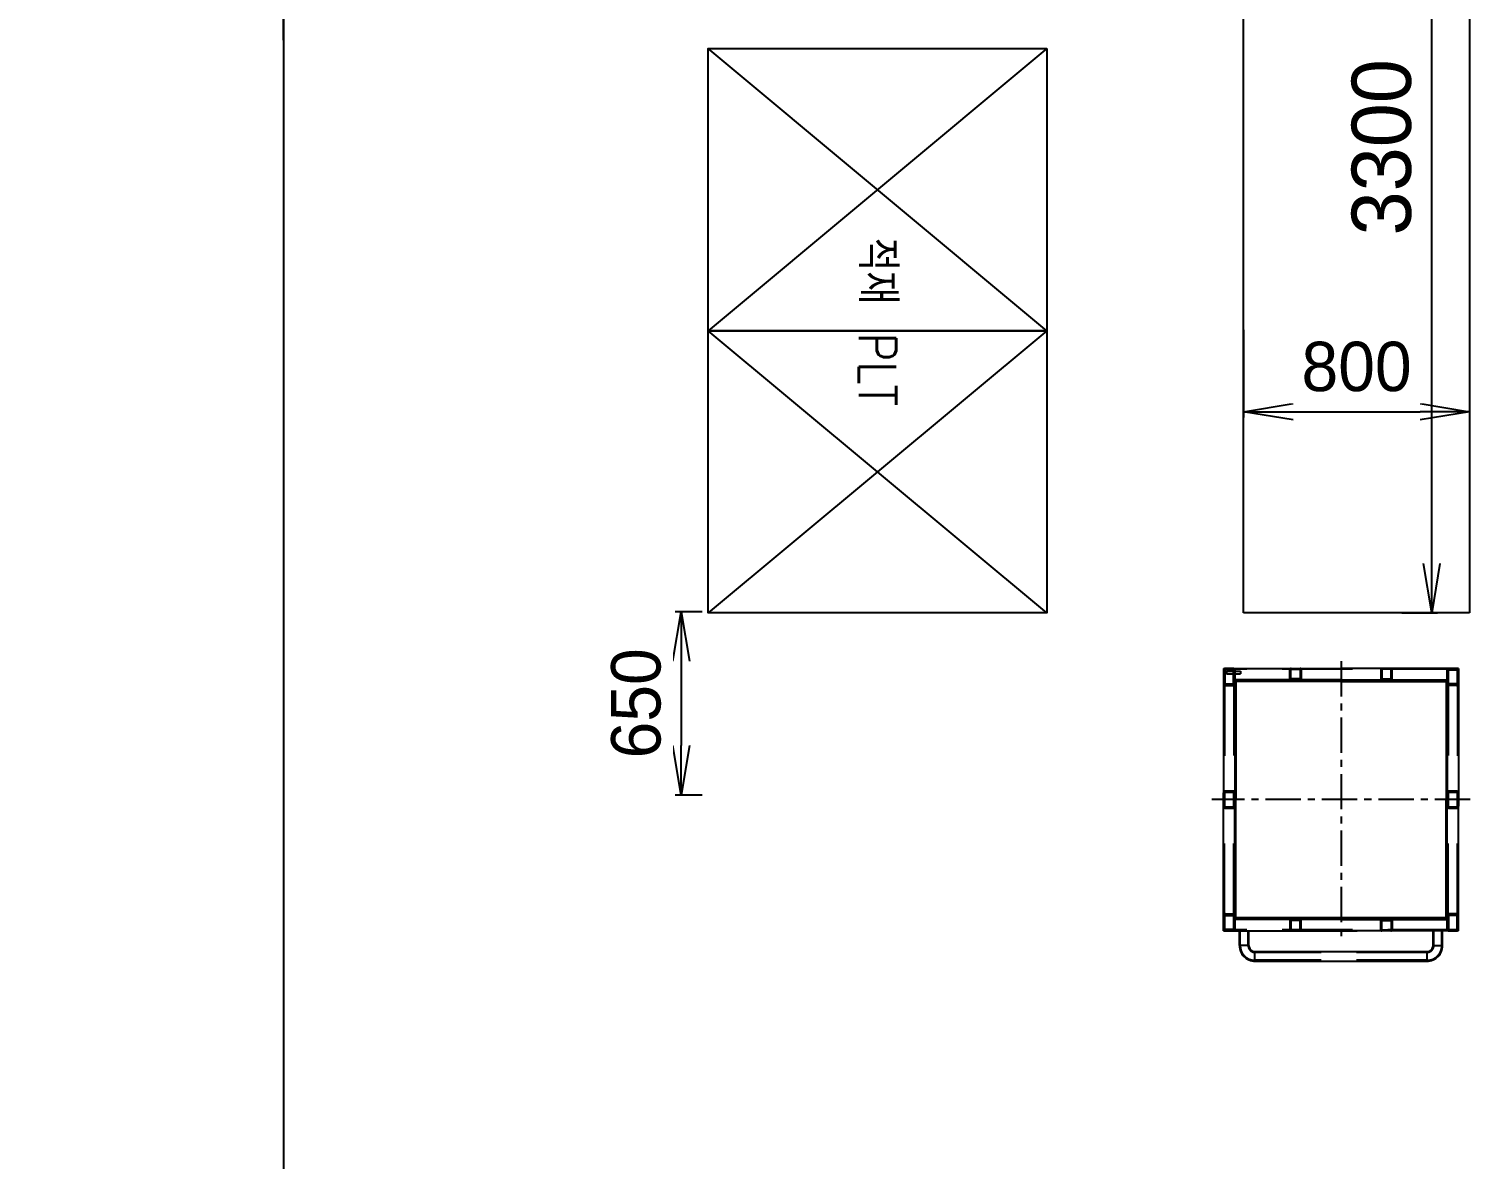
# Model space of a CAD drawing. Header units: millimetres. Extents: x 10462777 to 22643323, y 453826 to 1389191.
# Drawn here: x 11274936 to 11280042, y 575856 to 579861 of the extents above; entities that cross this region are included whole.
import ezdxf

# ---------------------------------------------------------------- set-up
doc = ezdxf.new("R2010")
doc.units = ezdxf.units.MM
doc.header["$LTSCALE"] = 200
doc.header["$MEASUREMENT"] = 0
doc.header["$PDMODE"] = 35
doc.header["$PDSIZE"] = -5
for name, pattern in [('CENTER', [2, 1.25, -0.25, 0.25, -0.25]), ('HIDDEN', [3.75, 2.5, -1.25]), ('STRICHPUNKT2', [18.5, 10, -4, 0.5, -4])]:
    doc.linetypes.add(name, pattern=pattern)
doc.layers.get('0').update_dxf_attribs({"linetype": 'CONTINUOUS'})
doc.layers.get('DEFPOINTS').update_dxf_attribs({"linetype": 'CONTINUOUS'})
for name, color, linetype in [('1 Center', 1, 'CENTER'), ('3 Hidden', 3, 'HIDDEN'), ('7', 7, 'CONTINUOUS'), ('TEXT', 7, 'CONTINUOUS')]:
    doc.layers.add(name, color=color, linetype=linetype)
doc.layers.add('AM_5', color=3, linetype='CONTINUOUS', lineweight=15)
doc.styles.add('ABB', font='txt.shx ', dxfattribs={"width": 0.8, "bigfont": ' whgtxt.shx'})
doc.styles.get("Standard").update_dxf_attribs({"font": 'SYMBOL'})
doc.styles.add('굴림', font='txt.shx ', dxfattribs={"bigfont": ' whgtxt.shx'})
doc.dimstyles.new('200$0', dxfattribs={"dimscale": 200, "dimtxt": 7, "dimasz": 1, "dimexe": 2, "dimexo": 2, "dimgap": 1, "dimtad": 1, "dimdec": 0, "dimdsep": 46, "dimlunit": 6, "dimtxsty": '굴림', "dimblk": 'DIMDOT', "dimcen": 1, "dimclrd": 4, "dimclre": 4, "dimclrt": 4, "dimadec": 0, "dimazin": 0, "dimtfac": 1, "dimtdec": 0, "dimtmove": 2, "dimatfit": 3, "dimldrblk": 'DIMDOT', "dimfxl": 1, "dimtolj": 1, "dimtzin": 0, "dimlwd": -1, "dimarcsym": 0})
doc.dimstyles.new('DS ROBOTEC', dxfattribs={"dimscale": 0, "dimtxt": 2.5, "dimasz": 2.5, "dimexe": 0.3, "dimexo": 0.3, "dimgap": 0.5, "dimtad": 1, "dimzin": 9, "dimdsep": 46, "dimtxsty": 'Standard', "dimblk": 'OPEN', "dimcen": 0, "dimclrd": 4, "dimclre": 4, "dimclrt": 110, "dimazin": 2, "dimtm": 1.5, "dimtfac": 1, "dimtmove": 0, "dimatfit": 3, "dimldrblk": 'OPEN', "dimfxl": 1, "dimtfill": 1, "dimtolj": 1, "dimlwd": -1, "dimlwe": -1, "dimarcsym": 0})

# ---------------------------------------------------------------- blocks, each defined once
blk = doc.blocks.new('A$C0CF62632')
at = {"color": 4}
for p, q in [((25.9, 873.6), (25.9, 457.6)), ((25.9, 873.6), (490.9, 873.6)), ((955.9, 873.6), (490.9, 873.6)), ((955.9, 873.6), (955.9, 457.6)), ((25.9, 833.6), (490.9, 833.6)), ((65.9, 457.6), (65.9, 833.6)), ((65.9, 830.6), (65.9, 833.6)), ((68.9, 457.6), (68.9, 833.6)), ((71.9, 457.6), (71.9, 833.6)), ((71.9, 830.6), (490.9, 830.6)), ((955.9, 833.6), (490.9, 833.6)), ((909.9, 830.6), (490.9, 830.6)), ((909.9, 833.6), (909.9, 81.6)), ((912.9, 833.6), (912.9, 81.6)), ((915.9, 457.6), (915.9, 833.6)), ((915.9, 830.6), (915.9, 833.6)), ((1007.8, 817.6), (955.9, 817.6)), ((1007.8, 783.6), (1007.8, 817.6)), ((1007.8, 783.6), (955.9, 783.6)), ((1028.9, 152.1), (1028.9, 763)), ((1062.9, 762.5), (1028.9, 762.5)), ((1062.9, 152.7), (1062.9, 762.5)), ((25.9, 41.6), (25.9, 457.6)), ((65.9, 457.6), (65.9, 81.6)), ((68.9, 457.6), (68.9, 81.6)), ((71.9, 457.6), (71.9, 81.6)), ((915.9, 457.6), (915.9, 81.6)), ((955.9, 41.6), (955.9, 457.6)), ((1007.8, 131.6), (955.9, 131.6)), ((1007.8, 131.6), (1007.8, 97.6)), ((1062.9, 152.7), (1028.9, 152.7)), ((25.9, 81.6), (490.9, 81.6)), ((65.9, 84.6), (65.9, 81.6)), ((71.9, 84.6), (490.9, 84.6)), ((909.9, 84.6), (490.9, 84.6)), ((955.9, 81.6), (490.9, 81.6)), ((915.9, 84.6), (915.9, 81.6)), ((1007.8, 97.6), (955.9, 97.6)), ((25.9, 41.6), (490.9, 41.6)), ((955.9, 41.6), (490.9, 41.6))]:
    blk.add_line(p, q, dxfattribs=at)
at = {"color": 0}
for q in [(955.9, 514.9), (955.9, 400.3)]:
    blk.add_line((955.9, 457.6), q, dxfattribs=at)
at = {"color": 4, "linetype": 'STRICHPUNKT2'}
for p, q in [((23.4, 94.8), (23.4, 94.8)), ((958.4, 94.8), (958.4, 94.8))]:
    blk.add_line(p, q, dxfattribs=at)
at = {"color": 6, "linetype": 'HIDDEN'}
for p, q in [((35.9, 51.6), (35.9, 101.6)), ((35.9, 101.6), (44.9, 101.6)), ((35.9, 51.6), (44.9, 51.6)), ((44.9, 51.6), (44.9, 101.6))]:
    blk.add_line(p, q, dxfattribs=at)
blk.add_line((25.9, 41.6), (85.9, 41.6))
at = {"color": 0}
for points in [[(80.9, 838.6), (30.9, 838.6), (30.9, 868.6), (80.9, 868.6)], [(900.9, 838.6), (950.9, 838.6), (950.9, 868.6), (900.9, 868.6)], [(80.9, 76.6), (30.9, 76.6), (30.9, 46.6), (80.9, 46.6)], [(900.9, 76.6), (950.9, 76.6), (950.9, 46.6), (900.9, 46.6)]]:
    blk.add_lwpolyline(points, close=True, dxfattribs=at)
at = {"color": 4}
for centre, radius, start, end in [((1007.8, 762.5), 55.1, 359.9904, 90.0096), ((1007.8, 762.5), 21.1, 359.9362, 90.0638), ((1007.8, 152.7), 55.1, 269.9904, 0.0096), ((1007.8, 152.7), 21.1, 269.9362, 0.0638)]:
    blk.add_arc(centre, radius, start, end, dxfattribs=at)
at = {"layer": '1 Center', "ltscale": 0.5}
for p, q in [((490.9, 915.2), (490.9, 0)), ((0, 457.6), (981.8, 457.6)), ((0, 457.6), (981.8, 457.6))]:
    blk.add_line(p, q, dxfattribs=at)
at = {"layer": '3 Hidden', "color": 4, "linetype": 'HIDDEN'}
for p, q in [((25.9, 870.4), (73.9, 870.4)), ((32.3, 873.6), (79.5, 873.6)), ((32.3, 870.4), (79.5, 870.4)), ((467.3, 873.6), (514.5, 873.6)), ((514.5, 873.6), (467.3, 873.6)), ((467.3, 870.4), (514.5, 870.4)), ((514.5, 870.4), (467.3, 870.4)), ((949.5, 873.6), (902.3, 873.6)), ((949.5, 870.4), (902.3, 870.4)), ((955.9, 870.4), (907.8, 870.4)), ((25.9, 840), (25.9, 867.2)), ((25.9, 836.8), (73.9, 836.8)), ((29.1, 840), (29.1, 867.2)), ((79.5, 836.8), (32.3, 836.8)), ((79.5, 833.6), (32.3, 833.6)), ((82.7, 867.2), (82.7, 840)), ((85.9, 867.2), (85.9, 840)), ((460.9, 840), (460.9, 867.2)), ((460.9, 867.2), (460.9, 840)), ((464.1, 840), (464.1, 867.2)), ((464.1, 867.2), (464.1, 840)), ((514.5, 836.8), (467.3, 836.8)), ((467.3, 836.8), (514.5, 836.8)), ((514.5, 833.6), (467.3, 833.6)), ((467.3, 833.6), (514.5, 833.6)), ((517.7, 867.2), (517.7, 840)), ((517.7, 840), (517.7, 867.2)), ((520.9, 867.2), (520.9, 840)), ((520.9, 840), (520.9, 867.2)), ((895.9, 867.2), (895.9, 840)), ((899.1, 867.2), (899.1, 840)), ((902.3, 836.8), (949.5, 836.8)), ((902.3, 833.6), (949.5, 833.6)), ((955.9, 836.8), (907.8, 836.8)), ((952.7, 840), (952.7, 867.2)), ((955.9, 840), (955.9, 867.2)), ((25.9, 78.4), (73.9, 78.4)), ((25.9, 75.2), (25.9, 48)), ((29.1, 75.2), (29.1, 48)), ((79.5, 81.6), (32.3, 81.6)), ((79.5, 78.4), (32.3, 78.4)), ((82.7, 48), (82.7, 75.2)), ((85.9, 48), (85.9, 75.2)), ((460.9, 75.2), (460.9, 48)), ((460.9, 48), (460.9, 75.2)), ((464.1, 75.2), (464.1, 48)), ((464.1, 48), (464.1, 75.2)), ((514.5, 81.6), (467.3, 81.6)), ((467.3, 81.6), (514.5, 81.6)), ((514.5, 78.4), (467.3, 78.4)), ((467.3, 78.4), (514.5, 78.4)), ((517.7, 48), (517.7, 75.2)), ((517.7, 75.2), (517.7, 48)), ((520.9, 48), (520.9, 75.2)), ((520.9, 75.2), (520.9, 48)), ((895.9, 48), (895.9, 75.2)), ((899.1, 48), (899.1, 75.2)), ((902.3, 81.6), (949.5, 81.6)), ((902.3, 78.4), (949.5, 78.4)), ((955.9, 78.4), (907.8, 78.4)), ((952.7, 75.2), (952.7, 48)), ((955.9, 75.2), (955.9, 48)), ((25.9, 44.8), (73.9, 44.8)), ((32.3, 44.8), (79.5, 44.8)), ((32.3, 41.6), (79.5, 41.6)), ((467.3, 44.8), (514.5, 44.8)), ((514.5, 44.8), (467.3, 44.8)), ((467.3, 41.6), (514.5, 41.6)), ((514.5, 41.6), (467.3, 41.6)), ((949.5, 44.8), (902.3, 44.8)), ((949.5, 41.6), (902.3, 41.6)), ((955.9, 44.8), (907.8, 44.8))]:
    blk.add_line(p, q, dxfattribs=at)
at = {"layer": '3 Hidden', "color": 0, "linetype": 'HIDDEN'}
for p, q in [((30.9, 840), (30.9, 868.6)), ((950.9, 840), (950.9, 868.6)), ((30.9, 75.2), (30.9, 46.6)), ((950.9, 75.2), (950.9, 46.6))]:
    blk.add_line(p, q, dxfattribs=at)
at = {"layer": '3 Hidden', "color": 4}
for p, q in [((28.9, 634.7), (28.9, 602.7)), ((61.9, 638.6), (29.9, 638.6)), ((61.9, 635.7), (29.9, 635.7)), ((62.9, 602.7), (62.9, 634.7)), ((918.9, 602.7), (918.9, 634.7)), ((919.9, 638.6), (951.9, 638.6)), ((919.9, 635.7), (951.9, 635.7)), ((952.9, 634.7), (952.9, 602.7)), ((29.9, 601.7), (61.9, 601.7)), ((29.9, 598.6), (61.9, 598.6)), ((951.9, 601.7), (919.9, 601.7)), ((951.9, 598.6), (919.9, 598.6)), ((28.9, 280.5), (28.9, 312.5)), ((29.9, 316.6), (61.9, 316.6)), ((29.9, 313.5), (61.9, 313.5)), ((62.9, 312.5), (62.9, 280.5)), ((918.9, 312.5), (918.9, 280.5)), ((951.9, 316.6), (919.9, 316.6)), ((951.9, 313.5), (919.9, 313.5)), ((952.9, 280.5), (952.9, 312.5)), ((61.9, 279.5), (29.9, 279.5)), ((61.9, 276.6), (29.9, 276.6)), ((919.9, 279.5), (951.9, 279.5)), ((919.9, 276.6), (951.9, 276.6))]:
    blk.add_line(p, q, dxfattribs=at)
at = {"layer": '3 Hidden', "color": 4, "linetype": 'HIDDEN'}
for centre, radius, start, end in [((32.3, 867.2), 6.4, 90, 180), ((32.3, 867.2), 3.2, 90, 180), ((79.5, 867.2), 6.4, 0, 90), ((79.5, 867.2), 3.2, 0, 90), ((467.3, 867.2), 6.4, 90, 180), ((467.3, 867.2), 6.4, 90, 180), ((467.3, 867.2), 3.2, 90, 180), ((467.3, 867.2), 3.2, 90, 180), ((514.5, 867.2), 6.4, 0, 90), ((514.5, 867.2), 6.4, 0, 90), ((514.5, 867.2), 3.2, 0, 90), ((514.5, 867.2), 3.2, 0, 90), ((902.3, 867.2), 6.4, 90, 180), ((902.3, 867.2), 3.2, 90, 180), ((949.5, 867.2), 6.4, 0, 90), ((949.5, 867.2), 3.2, 0, 90), ((32.3, 840), 6.4, 180, 270), ((32.3, 840), 3.2, 180, 270), ((79.5, 840), 6.4, 270, 360), ((79.5, 840), 3.2, 270, 360), ((467.3, 840), 6.4, 180, 270), ((467.3, 840), 6.4, 180, 270), ((467.3, 840), 3.2, 180, 270), ((467.3, 840), 3.2, 180, 270), ((514.5, 840), 6.4, 270, 360), ((514.5, 840), 3.2, 270, 360), ((514.5, 840), 6.4, 270, 360), ((514.5, 840), 3.2, 270, 360), ((902.3, 840), 6.4, 180, 270), ((902.3, 840), 3.2, 180, 270), ((949.5, 840), 6.4, 270, 360), ((949.5, 840), 3.2, 270, 360), ((32.3, 75.2), 6.4, 90, 180), ((32.3, 75.2), 3.2, 90, 180), ((79.5, 75.2), 6.4, 0, 90), ((79.5, 75.2), 3.2, 0, 90), ((467.3, 75.2), 6.4, 90, 180), ((467.3, 75.2), 6.4, 90, 180), ((467.3, 75.2), 3.2, 90, 180), ((467.3, 75.2), 3.2, 90, 180), ((514.5, 75.2), 6.4, 0, 90), ((514.5, 75.2), 6.4, 0, 90), ((514.5, 75.2), 3.2, 0, 90), ((514.5, 75.2), 3.2, 0, 90), ((902.3, 75.2), 6.4, 90, 180), ((902.3, 75.2), 3.2, 90, 180), ((949.5, 75.2), 6.4, 0, 90), ((949.5, 75.2), 3.2, 0, 90), ((32.3, 48), 6.4, 180, 270), ((32.3, 48), 3.2, 180, 270), ((79.5, 48), 6.4, 270, 360), ((79.5, 48), 3.2, 270, 360), ((467.3, 48), 6.4, 180, 270), ((467.3, 48), 6.4, 180, 270), ((467.3, 48), 3.2, 180, 270), ((467.3, 48), 3.2, 180, 270), ((514.5, 48), 6.4, 270, 360), ((514.5, 48), 3.2, 270, 360), ((514.5, 48), 6.4, 270, 360), ((514.5, 48), 3.2, 270, 360), ((902.3, 48), 6.4, 180, 270), ((902.3, 48), 3.2, 180, 270), ((949.5, 48), 6.4, 270, 360), ((949.5, 48), 3.2, 270, 360)]:
    blk.add_arc(centre, radius, start, end, dxfattribs=at)
at = {"layer": '3 Hidden', "color": 4}
for centre, radius, start, end in [((29.9, 634.6), 4, 90, 180), ((29.9, 634.7), 1, 90, 180), ((61.9, 634.6), 4, 0, 90), ((61.9, 634.7), 1, 0, 90), ((919.9, 634.6), 4, 90, 180), ((919.9, 634.7), 1, 90, 180), ((951.9, 634.6), 4, 0, 90), ((951.9, 634.7), 1, 0, 90), ((29.9, 602.6), 4, 180, 270), ((29.9, 602.7), 1, 180, 270), ((61.9, 602.7), 1, 270, 0), ((61.9, 602.6), 4, 270, 0), ((919.9, 602.6), 4, 180, 270), ((919.9, 602.7), 1, 180, 270), ((951.9, 602.7), 1, 270, 0), ((951.9, 602.6), 4, 270, 0), ((29.9, 312.6), 4, 90, 180), ((29.9, 312.5), 1, 90, 180), ((61.9, 312.6), 4, 360, 90), ((61.9, 312.5), 1, 0, 90), ((919.9, 312.6), 4, 90, 180), ((919.9, 312.5), 1, 90, 180), ((951.9, 312.6), 4, 0, 90), ((951.9, 312.5), 1, 360, 90), ((29.9, 280.6), 4, 180, 270), ((29.9, 280.5), 1, 180, 270), ((61.9, 280.6), 4, 270, 360), ((61.9, 280.5), 1, 270, 0), ((919.9, 280.6), 4, 180, 270), ((919.9, 280.5), 1, 180, 270), ((951.9, 280.6), 4, 270, 0), ((951.9, 280.5), 1, 270, 0)]:
    blk.add_arc(centre, radius, start, end, dxfattribs=at)
at = {"layer": '7', "color": 7, "linetype": 'HIDDEN', "ltscale": 0.5}
for p, q in [((29.1, 873.6), (29.1, 41.6)), ((952.7, 873.6), (952.7, 41.6)), ((1007.8, 814.6), (955.9, 814.6)), ((1007.8, 786.6), (955.9, 786.6)), ((1032.1, 762.5), (1032.1, 152.7)), ((1059.7, 762.5), (1059.7, 152.7))]:
    blk.add_line(p, q, dxfattribs=at)
at = {"layer": '7', "color": 0, "linetype": 'HIDDEN', "ltscale": 0.5}
for p, q in [((85.9, 870.4), (490.9, 870.4)), ((895.9, 870.4), (490.9, 870.4)), ((85, 836.8), (490.9, 836.8)), ((896.7, 836.8), (490.9, 836.8)), ((85, 78.4), (490.9, 78.4)), ((896.7, 78.4), (490.9, 78.4)), ((85.9, 44.8), (490.9, 44.8)), ((895.9, 44.8), (490.9, 44.8))]:
    blk.add_line(p, q, dxfattribs=at)
at = {"layer": '7', "color": 7, "linetype": 'HIDDEN'}
for p, q in [((1007.8, 128.6), (955.9, 128.6)), ((1007.8, 100.6), (955.9, 100.6))]:
    blk.add_line(p, q, dxfattribs=at)
at = {"layer": '7', "color": 7, "linetype": 'HIDDEN', "ltscale": 0.5}
for centre, radius, start, end in [((1007.8, 762.5), 52.1, 359.9904, 90.0096), ((1007.8, 762.5), 24.1, 359.9362, 90.0638), ((1007.8, 152.7), 52.1, 269.9904, 0.0096), ((1007.8, 152.7), 24.1, 269.9362, 0.0638)]:
    blk.add_arc(centre, radius, start, end, dxfattribs=at)
blk = doc.blocks.new('_OPEN')
at = {"color": 0, "linetype": 'ByBlock'}
for p, q in [((-1, 0.167), (0, 0)), ((0, 0), (-1, -0.167)), ((0, 0), (-1, 0))]:
    blk.add_line(p, q, dxfattribs=at)
blk = doc.blocks.new('*D248')
at = {"color": 4, "ltscale": 10, "transparency": 16777216}
for p, q in [((11277322.1, 577795.5), (11277226.2, 577795.5)), ((11277247.2, 577620.5), (11277247.2, 577320.9)), ((11277322.1, 577145.9), (11277226.2, 577145.9))]:
    blk.add_line(p, q, dxfattribs=at)
at = {"layer": 'DEFPOINTS', "color": 0, "ltscale": 10, "transparency": 16777216}
for p in [(11277343.1, 577795.5), (11277247.2, 577145.9), (11277343.1, 577145.9)]:
    blk.add_point(p, dxfattribs=at)
at = {"color": 4, "ltscale": 10, "transparency": 16777216, "xscale": 175, "yscale": 175, "zscale": 175}
for p, rotation in [((11277247.2, 577795.5), 90), ((11277247.2, 577145.9), 270)]:
    blk.add_blockref('_OPEN', p, dxfattribs=dict(at, rotation=rotation))
at = {"color": 110, "ltscale": 10, "transparency": 16777216, "insert": (11277087.9, 577470.7), "char_height": 175, "attachment_point": 5, "rotation": 90, "bg_fill": 3, "box_fill_scale": 1.25, "bg_fill_color": 256, "bg_fill_true_color": 13158600, "bg_fill_transparency": 0}
blk.add_mtext('\\A1;650', dxfattribs=at)
blk = doc.blocks.new('*D255')
at = {"color": 4, "ltscale": 10, "transparency": 16777216}
for p, q in [((11279799.9, 581091), (11279927.1, 581091)), ((11279906.1, 577966), (11279906.1, 580916)), ((11279799.9, 577791), (11279927.1, 577791))]:
    blk.add_line(p, q, dxfattribs=at)
at = {"layer": 'DEFPOINTS', "color": 0, "ltscale": 10, "transparency": 16777216}
for p in [(11279778.9, 581091), (11279906.1, 581091), (11279778.9, 577791)]:
    blk.add_point(p, dxfattribs=at)
at = {"color": 4, "ltscale": 10, "transparency": 16777216, "xscale": 175, "yscale": 175, "zscale": 175}
for p, rotation in [((11279906.1, 581091), 90), ((11279906.1, 577791), 270)]:
    blk.add_blockref('_OPEN', p, dxfattribs=dict(at, rotation=rotation))
at = {"color": 110, "ltscale": 10, "transparency": 16777216, "insert": (11279729, 579441), "char_height": 210, "attachment_point": 5, "rotation": 90, "bg_fill": 3, "box_fill_scale": 1.25, "bg_fill_color": 256, "bg_fill_true_color": 13158600, "bg_fill_transparency": 0}
blk.add_mtext('\\A1;3300', dxfattribs=at)
blk = doc.blocks.new('*D256')
at = {"color": 4, "ltscale": 10, "transparency": 16777216}
for p, q in [((11279239.9, 578794.5), (11279239.9, 578483)), ((11280039.9, 578794.5), (11280039.9, 578483)), ((11279414.9, 578504), (11279864.9, 578504))]:
    blk.add_line(p, q, dxfattribs=at)
at = {"layer": 'DEFPOINTS', "color": 0, "ltscale": 10, "transparency": 16777216}
for p in [(11279239.9, 578815.5, 0), (11280039.9, 578815.5), (11280039.9, 578504)]:
    blk.add_point(p, dxfattribs=at)
at = {"color": 4, "ltscale": 10, "transparency": 16777216, "xscale": 175, "yscale": 175, "zscale": 175, "rotation": 180}
blk.add_blockref('_OPEN', (11279239.9, 578504), dxfattribs=at)
at = {"color": 4, "ltscale": 10, "transparency": 16777216, "xscale": 175, "yscale": 175, "zscale": 175}
blk.add_blockref('_OPEN', (11280039.9, 578504), dxfattribs=at)
at = {"color": 110, "ltscale": 10, "transparency": 16777216, "insert": (11279639.9, 578663.2), "char_height": 175, "attachment_point": 5, "bg_fill": 3, "box_fill_scale": 1.25, "bg_fill_color": 256, "bg_fill_true_color": 13158600, "bg_fill_transparency": 0}
blk.add_mtext('\\A1;800', dxfattribs=at)
blk = doc.blocks.new('A$C0A262EB9')
at = {"ltscale": 10}
for p, q in [((0, 3300), (800, 3300)), ((0, 0), (0, 3300)), ((800, 3300), (800, 0)), ((800, 0), (0, 0))]:
    blk.add_line(p, q, dxfattribs=at)
blk = doc.blocks.new('DIMDOT')
at = {"color": 4}
blk.add_line((-2, 0), (2, 0), dxfattribs=at)
at = {"color": 7}
for radius in [0.5, 0.25]:
    blk.add_circle((0, 0), radius, dxfattribs=at)
blk = doc.blocks.new('*D433')
at = {"layer": 'AM_5', "color": 4, "linetype": 'ByBlock', "lineweight": -2, "transparency": 16777216}
for p, q in [((11273338.1, 579820.4), (11273338.1, 580718.6)), ((11275838.1, 579820.4), (11275838.1, 580718.6))]:
    blk.add_line(p, q, dxfattribs=at)
at = {"layer": 'AM_5', "color": 4, "linetype": 'ByBlock', "transparency": 16777216}
blk.add_line((11273538.1, 580318.6), (11275638.1, 580318.6), dxfattribs=at)
at = {"layer": 'DEFPOINTS', "color": 0, "transparency": 16777216}
for p in [(11275838.1, 580318.6), (11273338.1, 579420.4), (11275838.1, 579420.4)]:
    blk.add_point(p, dxfattribs=at)
at = {"layer": 'AM_5', "color": 4, "transparency": 16777216, "xscale": 200, "yscale": 200, "zscale": 200, "rotation": 180}
blk.add_blockref('DIMDOT', (11273338.1, 580318.6), dxfattribs=at)
at = {"layer": 'AM_5', "color": 4, "transparency": 16777216, "xscale": 200, "yscale": 200, "zscale": 200}
blk.add_blockref('DIMDOT', (11275838.1, 580318.6), dxfattribs=at)
at = {"layer": 'AM_5', "color": 4, "transparency": 16777216, "insert": (11274588.1, 581368.6), "char_height": 600, "attachment_point": 5, "style": '굴림', "bg_fill": 3, "box_fill_scale": 1.25, "bg_fill_color": 256, "bg_fill_true_color": 13158600, "bg_fill_transparency": 0}
blk.add_mtext('\\A1;2,500', dxfattribs=at)

msp = doc.modelspace()

# ---------------------------------------------------------------- linework, layer by layer
at = {"ltscale": 10}
msp.add_line((11275838.12163, 589491.99504), (11275838.12163, 575232.96211), dxfattribs=at)
at = {"ltscale": 10, "elevation": 0}
for points in [[(11278543.13856, 579790.97772), (11278543.13856, 578790.97772), (11277343.13856, 578790.97772), (11277343.13856, 579790.97772), (11278543.13856, 579790.97772)], [(11278543.13856, 578790.97772), (11277343.13856, 579790.97772)], [(11278543.13856, 579790.97772), (11277343.13856, 578790.97772)], [(11278543.13856, 578790.97772), (11278543.13856, 577790.97772), (11277343.13856, 577790.97772), (11277343.13856, 578790.97772), (11278543.13856, 578790.97772)], [(11278543.13856, 577790.97772), (11277343.13856, 578790.97772)], [(11278543.13856, 578790.97772), (11277343.13856, 577790.97772)]]:
    msp.add_lwpolyline(points, dxfattribs=at)

# ---------------------------------------------------------------- block references
at = {"ltscale": 10, "rotation": 269.9999999999999}
msp.add_blockref('A$C0CF62632', (11279127.13845, 577620.31619, 0), dxfattribs=at)

# ---------------------------------------------------------------- texts
at = {"layer": 'TEXT', "lineweight": -3, "style": 'ABB', "width": 0.85}
msp.add_text('적재 PLT', height=132, rotation=270, dxfattribs=at).set_placement((11277877.0953, 579120.81711, 0))

# ---------------------------------------------------------------- dimensions: what is measured, and where the dimension line sits
at = {"ltscale": 10}
dim = msp.add_linear_dim(base=(11279906.1007, 581090.97772, 0), p1=(11279778.8563, 577790.97772, 0), p2=(11279778.8563, 581090.97772, 0), angle=90, dimstyle='DS ROBOTEC', override={"dimscale": 70, "dimtxt": 3, "dimgap": 1, "dimdec": 0}, dxfattribs=at)
dim.commit()
dim.dimension.update_dxf_attribs({"geometry": '*D255', "text_midpoint": (11279728.98102, 579440.97772, 0)})

# ---------------------------------------------------------------- next in the draw order: dimensions: what is measured, and where the dimension line sits
dim = msp.add_linear_dim(base=(11280039.86194, 578503.95119, 0), p1=(11279239.86194, 578815.49416, 0), p2=(11280039.86194, 578815.49416, 0), dimstyle='DS ROBOTEC', override={"dimscale": 70, "dimgap": 1, "dimdec": 0}, dxfattribs=at)
dim.commit()
dim.dimension.update_dxf_attribs({"geometry": '*D256', "text_midpoint": (11279639.86194, 578663.21759, 0)})
dim = msp.add_aligned_dim(p1=(11277343.13856, 577795.46569, 0), p2=(11277343.13856, 577145.88492, 0), distance=-95.93132, dimstyle='DS ROBOTEC', override={"dimscale": 70, "dimgap": 1, "dimdec": 0}, dxfattribs=at)
dim.commit()
dim.dimension.update_dxf_attribs({"geometry": '*D248', "text_midpoint": (11277087.94083, 577470.6753, 0)})
at = {"layer": 'AM_5'}
dim = msp.add_linear_dim(base=(11275838.12163, 580318.64353), p1=(11273338.12163, 579420.41948), p2=(11275838.12163, 579420.41948), dimstyle='200$0', override={"dimtxt": 3, "dimpost": '', "dimfxl": 2, "dimtfill": 1, "dimarcsym": 1}, dxfattribs=at)
dim.commit()
dim.dimension.update_dxf_attribs({"geometry": '*D433', "text_midpoint": (11274588.12163, 581368.64353)})

# ---------------------------------------------------------------- next in the draw order: block references
at = {"ltscale": 10}
msp.add_blockref('A$C0A262EB9', (11279239.86177, 577790.97779, 0), dxfattribs=at)

doc.saveas('drawing.dxf')
